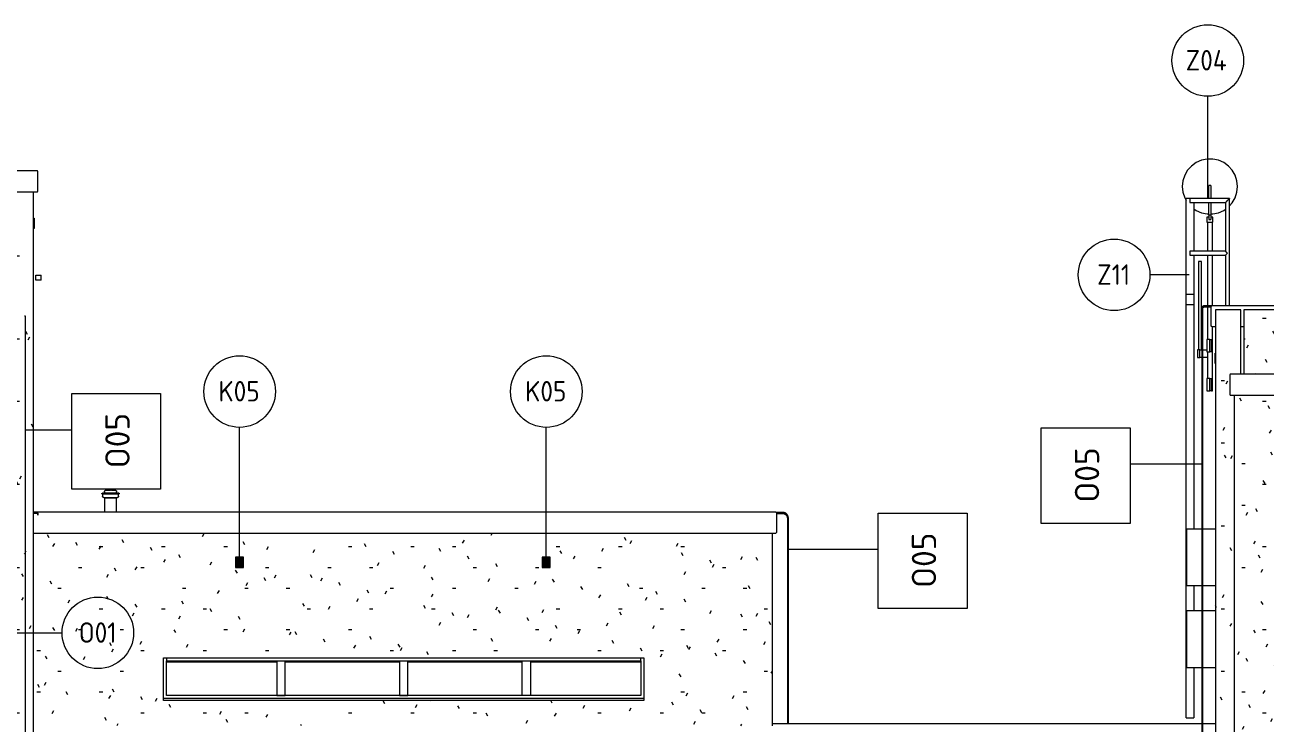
# Model space of a CAD drawing. Header units: millimetres. Extents: x -17526 to 472153, y -45352 to 20466.
# Drawn here: x 401011 to 413153, y 4155 to 10999 of the extents above; entities that cross this region are included whole.
import ezdxf

# ---------------------------------------------------------------- set-up
doc = ezdxf.new("R2010")
doc.units = ezdxf.units.MM
for name, color, linetype, lineweight in [('A-GENM', 13, 'Continuous', 9), ('A-GLAZ', 151, 'Continuous', 9), ('A-ROOF-OTLN', 132, 'Continuous', 9), ('A-WALL', 113, 'Continuous', 9), ('A-WALL-PATT', 111, 'Continuous', 9), ('E-LITE-EQPM-IDEN', 33, 'Continuous', 9), ('E-POWR-CNDT', 130, 'Continuous', 9), ('E-POWR-CNDT-IDEN', 130, 'Continuous', 9), ('M-EQPM', 50, 'Continuous', 9), ('M-EQPM-IDEN', 50, 'Continuous', 9), ('M-HVAC-CDFF', 50, 'Continuous', 9), ('Q-SPCQ', 91, 'Continuous', 9), ('Q-SPCQ-IDEN', 132, 'Continuous', 9)]:
    doc.layers.add(name, color=color, linetype=linetype, lineweight=lineweight)
doc.styles.add('ISOCPEUR', font='isocpeur.ttf', dxfattribs={"width": 0.9, "height": 200})
doc.styles.add('ISOCPEUR_1', font='isocpeur.ttf', dxfattribs={"height": 238.125})
pattern_1 = [(0, (337933.75, 0), (812.8, 203.2), [33.528, -576.072, 33.528, -576.072, -3251.2]), (0, (337933.75, 0), (812.8, 203.2), [-1219.2, 33.528, -1185.672, 33.528, -576.072, -1422.4]), (0, (337933.75, 0), (812.8, 203.2), [-3048, 33.528, -372.872, 33.528, -982.472]), (120, (338238.55, 101.6), (-582.37636, 602.30545), [33.528, -576.072, 33.528, -3827.272]), (120, (338238.55, 101.6), (-582.37636, 602.30545), [-643.128, -576.072, 33.528, -1185.672, -2032]), (120, (338238.55, 101.6), (-582.37636, 602.30545), [-2438.4, 33.528, -576.072, 33.528, -1388.872]), (120, (338238.55, 101.6), (-582.37636, 602.30545), [-3081.528, -372.872, 33.528, -982.472]), (240, (338340.15, 508), (-230.42364, -805.50545), [33.528, -576.072, 33.528, -576.072, -3251.2]), (240, (338340.15, 508), (-230.42364, -805.50545), [-1219.2, 33.528, -1185.672, 33.528, -576.072, -1422.4]), (240, (338340.15, 508), (-230.42364, -805.50545), [-3048, 33.528, -372.872, 33.528, -982.472])]

# ---------------------------------------------------------------- blocks, each defined once
blk = doc.blocks.new('parapet_ext - parapet_ext-V194-J-Nový')
at = {"layer": 'Q-SPCQ'}
for p, q in [((41764, 3432), (41722, 3432)), ((41722, 3430), (41762, 3430)), ((41762, 3430), (41762, 3410)), ((41762, 3410), (41764, 3410)), ((41764, 3410), (41764, 3432))]:
    blk.add_line(p, q, dxfattribs=at)
blk = doc.blocks.new('DPS_vetrání_nová - Typ 1-V227-J-Nový')
at = {"layer": 'M-EQPM', "color": 11}
for p, q in [((77227, 7686), (77227, 7786)), ((77227, 7786), (77232, 7786)), ((77227, 7686), (77232, 7686))]:
    blk.add_line(p, q, dxfattribs=at)
blk = doc.blocks.new('DPS_vetrání_nová - Typ 1-V228-J-Nový')
at = {"layer": 'M-EQPM', "color": 11}
for p, q in [((72598, 7786), (72603, 7786)), ((72603, 7786), (72603, 7686)), ((72603, 7686), (72598, 7686))]:
    blk.add_line(p, q, dxfattribs=at)
blk = doc.blocks.new('DPS_vetrání_nová - Typ 1-V234-J-Nový')
at = {"layer": 'M-EQPM', "color": 11}
for p, q in [((18314, 9086), (18314, 8986)), ((18394, 9086), (18314, 9086)), ((18314, 8986), (18394, 8986)), ((18319, 8991), (18319, 9081)), ((18319, 9081), (18389, 9081)), ((18319, 9076), (18389, 9076)), ((18319, 9067), (18389, 9067)), ((18319, 9058), (18389, 9058)), ((18319, 9049), (18389, 9049)), ((18319, 9040), (18389, 9040)), ((18319, 9032), (18389, 9032)), ((18319, 9023), (18389, 9023)), ((18319, 9014), (18389, 9014)), ((18319, 9005), (18389, 9005)), ((18319, 8996), (18389, 8996)), ((18389, 8991), (18319, 8991)), ((18389, 9081), (18389, 8991)), ((18394, 8986), (18394, 9086))]:
    blk.add_line(p, q, dxfattribs=at)
blk = doc.blocks.new('Žebřík - DPS_Žebřík ocelový střešní - Z02-2225718-J-Nový')
at = {"layer": 'Q-SPCQ', "color": 11}
for p, q in [((52995, 8362), (52995, 9299)), ((53033, 9299), (52995, 9299)), ((53419, 9299), (53033, 9299)), ((53033, 9299), (53033, 9261)), ((53033, 9261), (53381, 9261)), ((53071, 9261), (53071, 8783)), ((53381, 9261), (53381, 8783)), ((53419, 8250), (53419, 9299)), ((53381, 8783), (53033, 8783)), ((53033, 8783), (53033, 8764)), ((53033, 8764), (53033, 8745)), ((53033, 8745), (53381, 8745)), ((53071, 8745), (53071, 8362)), ((53381, 8745), (53381, 8250)), ((52995, 8261), (52995, 8362)), ((52995, 8362), (53071, 8362)), ((52995, 4219), (52995, 8261)), ((52995, 8261), (53071, 8261)), ((53071, 8362), (53071, 8261)), ((53071, 8261), (53071, 6068)), ((53071, 5508), (53071, 5268)), ((53071, 4708), (53071, 4219)), ((52995, 4219), (53071, 4219))]:
    blk.add_line(p, q, dxfattribs=at)
for points, knots in [([(53419, 9299), (53419, 9299), (53419, 9298), (53418, 9297), (53417, 9296), (53415, 9295), (53414, 9294), (53413, 9293), (53412, 9291), (53410, 9290), (53409, 9288), (53407, 9287), (53406, 9286), (53405, 9285), (53404, 9283), (53403, 9282), (53401, 9281), (53400, 9280), (53399, 9278), (53398, 9277), (53396, 9276), (53395, 9275), (53394, 9274), (53393, 9272), (53392, 9271), (53391, 9270), (53389, 9269), (53388, 9268), (53387, 9267), (53386, 9265), (53385, 9264), (53384, 9263), (53382, 9262), (53381, 9261), (53381, 9261), (53381, 9261)], [0, 0, 0, 0, 0.083333, 0.125, 0.166667, 0.208333, 0.229167, 0.25, 0.291667, 0.333333, 0.354167, 0.375, 0.395833, 0.416667, 0.4375, 0.458333, 0.479167, 0.5, 0.520833, 0.541667, 0.5625, 0.583333, 0.604167, 0.625, 0.645833, 0.666667, 0.6875, 0.708333, 0.75, 0.770833, 0.791667, 0.833333, 0.875, 0.916667, 1, 1, 1, 1]), ([(53400, 8764), (53399, 8765), (53396, 8767), (53393, 8770), (53391, 8772), (53390, 8774), (53389, 8774), (53389, 8775), (53388, 8776), (53387, 8777), (53386, 8778), (53386, 8778), (53385, 8779), (53384, 8780), (53384, 8780), (53383, 8781), (53383, 8781), (53382, 8782), (53382, 8782), (53381, 8782), (53381, 8783), (53381, 8783), (53381, 8783)], [0, 0, 0, 0, 0.142857, 0.285714, 0.357143, 0.392857, 0.428571, 0.464286, 0.5, 0.535714, 0.571429, 0.607143, 0.642857, 0.678571, 0.714286, 0.75, 0.785714, 0.821429, 0.857143, 0.892857, 0.928571, 1, 1, 1, 1]), ([(53381, 8745), (53381, 8745), (53381, 8745), (53381, 8745), (53382, 8745), (53382, 8746), (53383, 8746), (53383, 8747), (53384, 8747), (53384, 8748), (53385, 8749), (53386, 8749), (53386, 8750), (53387, 8751), (53388, 8752), (53389, 8753), (53390, 8754), (53391, 8755), (53393, 8757), (53396, 8760), (53399, 8763), (53400, 8764)], [0, 0, 0, 0, 0.071429, 0.107143, 0.142857, 0.178571, 0.214286, 0.25, 0.285714, 0.321429, 0.357143, 0.392857, 0.428571, 0.464286, 0.5, 0.571429, 0.607143, 0.642857, 0.714286, 0.857143, 1, 1, 1, 1])]:
    blk.add_open_spline(points, degree=3, knots=knots, dxfattribs=at)
blk = doc.blocks.new('OKNO_4k_nadsvetlik - OKNO_4k_nadsvetlik h450-1471530-J-Nový')
at = {"layer": 'A-GLAZ'}
for p, q in [((43022, 4806), (43022, 4766)), ((43022, 4436), (43022, 4776)), ((43022, 4776), (47662, 4776)), ((43022, 4766), (44102, 4766)), ((44102, 4766), (44102, 4436)), ((44182, 4436), (44182, 4766)), ((44182, 4766), (45302, 4766)), ((45302, 4766), (45302, 4436)), ((45382, 4436), (45382, 4766)), ((45382, 4766), (46502, 4766)), ((46502, 4436), (46502, 4766)), ((46582, 4766), (46582, 4436)), ((46582, 4766), (47662, 4766)), ((47662, 4766), (47662, 4806)), ((47662, 4776), (47662, 4436)), ((47662, 4436), (43022, 4436)), ((44102, 4436), (44182, 4436)), ((45302, 4436), (45382, 4436)), ((46582, 4436), (46502, 4436))]:
    blk.add_line(p, q, dxfattribs=at)
blk = doc.blocks.new('parapet_ext - parapet_ext-1802152-J-Nový')
at = {"layer": 'Q-SPCQ'}
for p, q in [((42992, 4386), (42992, 4408)), ((47692, 4408), (42992, 4408)), ((47692, 4386), (42992, 4386)), ((47692, 4408), (47692, 4386))]:
    blk.add_line(p, q, dxfattribs=at)
blk = doc.blocks.new('DPS_antenna - DPS_antenna-1509611-J-Nový')
at = {"layer": 'M-EQPM', "color": 11}
for p, q in [((53218, 9299), (53218, 9426)), ((53238, 9426), (53218, 9426)), ((53238, 9426), (53238, 9299)), ((53218, 9137), (53218, 9261)), ((53238, 9261), (53238, 9137)), ((53198, 9118), (53198, 9068)), ((53218, 9118), (53198, 9118)), ((53238, 9137), (53218, 9137)), ((53218, 9137), (53218, 9093)), ((53238, 9137), (53238, 9093)), ((53258, 9118), (53238, 9118)), ((53258, 9068), (53258, 9118)), ((53198, 9068), (53228, 9068)), ((53203, 9068), (53203, 8783)), ((53228, 9068), (53258, 9068)), ((53253, 8783), (53253, 9068)), ((53203, 8745), (53203, 8249)), ((53253, 8250), (53253, 8745)), ((53115, 8684), (53115, 7818)), ((53130, 8684), (53115, 8684)), ((53145, 8684), (53130, 8684)), ((53145, 7818), (53145, 8684)), ((53203, 8239), (53203, 7918)), ((53253, 7418), (53253, 8046)), ((53198, 7918), (53198, 7798)), ((53228, 7918), (53198, 7918)), ((53228, 7918), (53243, 7918)), ((53228, 7798), (53228, 7918)), ((53243, 7798), (53243, 7918)), ((53108, 7818), (53108, 7742)), ((53130, 7818), (53108, 7818)), ((53130, 7818), (53149, 7818)), ((53130, 7742), (53130, 7818)), ((53158, 7818), (53198, 7818)), ((53198, 7798), (53228, 7798)), ((53203, 7798), (53203, 7538)), ((53243, 7798), (53228, 7798)), ((53108, 7742), (53130, 7742)), ((53149, 7742), (53130, 7742)), ((53203, 7742), (53158, 7742)), ((53198, 7538), (53198, 7418)), ((53228, 7538), (53198, 7538)), ((53228, 7538), (53243, 7538)), ((53228, 7418), (53228, 7538)), ((53243, 7418), (53243, 7538)), ((53198, 7418), (53228, 7418)), ((53243, 7418), (53228, 7418)), ((53243, 7418), (53253, 7418))]:
    blk.add_line(p, q, dxfattribs=at)
at = {"layer": 'M-EQPM', "color": 11, "flags": 128}
for points in [[(53498, 9416), (53492, 9472), (53475, 9526), (53447, 9575), (53409, 9617), (53363, 9650), (53312, 9673), (53257, 9685), (53200, 9685), (53145, 9673), (53093, 9650), (53048, 9617), (53010, 9575), (52982, 9526), (52964, 9472), (52958, 9416)], [(52958, 9416), (52964, 9360), (52982, 9306), (52995, 9283)], [(53419, 9227), (53447, 9258), (53475, 9306), (53492, 9360), (53498, 9416)], [(53071, 9198), (53093, 9182), (53145, 9159), (53200, 9148), (53218, 9148)], [(53238, 9148), (53257, 9148), (53312, 9159), (53363, 9182), (53381, 9195)], [(53218, 9093), (53223, 9093), (53228, 9093)], [(53228, 9093), (53233, 9093), (53238, 9093)]]:
    blk.add_lwpolyline(points, dxfattribs=at)
blk = doc.blocks.new('DPS_venkovní_část_jednotka_chlazení - DPS_venkovní_část_jednotka_chlazení _nová-1518657-J-Nový')
at = {"layer": 'M-EQPM', "color": 11}
for p, q in [((53003, 5268), (53149, 5268)), ((53003, 4708), (53003, 5268)), ((53158, 5268), (53283, 5268)), ((53149, 4708), (53003, 4708)), ((53283, 4708), (53158, 4708))]:
    blk.add_line(p, q, dxfattribs=at)
blk = doc.blocks.new('DPS_venkovní_část_jednotka_chlazení - DPS_venkovní_část_jednotka_chlazení _nová-V236-J-Nový')
at = {"layer": 'M-EQPM', "color": 11}
for p, q in [((53003, 6068), (53149, 6068)), ((53003, 5508), (53003, 6068)), ((53158, 6068), (53283, 6068)), ((53149, 5508), (53003, 5508)), ((53283, 5508), (53158, 5508))]:
    blk.add_line(p, q, dxfattribs=at)
blk = doc.blocks.new('Komín8 - Komín8-2014626-J-Nový')
at = {"layer": 'M-HVAC-CDFF'}
for p, q in [((42389, 6410), (42559, 6410)), ((42396, 6410), (42396, 6388)), ((42414, 6428), (42414, 6415)), ((42414, 6415), (42417, 6415)), ((42414, 6370), (42414, 6230)), ((42461, 6370), (42414, 6370)), ((42485, 6370), (42462, 6370)), ((42509, 6370), (42488, 6370)), ((42534, 6370), (42512, 6370)), ((42532, 6415), (42534, 6415)), ((42534, 6415), (42534, 6428)), ((42534, 6230), (42534, 6370)), ((42552, 6388), (42552, 6410))]:
    blk.add_line(p, q, dxfattribs=at)
at = {"layer": 'M-HVAC-CDFF', "flags": 128}
for points in [[(42414, 6428), (42414, 6428), (42414, 6429), (42414, 6430), (42414, 6431), (42414, 6431), (42415, 6432), (42415, 6433), (42415, 6433), (42415, 6434), (42416, 6435), (42416, 6435), (42416, 6436), (42416, 6437), (42417, 6437), (42417, 6438), (42418, 6438), (42418, 6439), (42419, 6439), (42419, 6440), (42420, 6440), (42420, 6441), (42421, 6441), (42421, 6442), (42422, 6442), (42422, 6443), (42423, 6443), (42423, 6443), (42424, 6444), (42425, 6444), (42425, 6444), (42426, 6444), (42427, 6445), (42427, 6445), (42428, 6445), (42429, 6445), (42430, 6445), (42430, 6445), (42431, 6445), (42432, 6445), (42432, 6445)], [(42516, 6445), (42516, 6445), (42516, 6445), (42516, 6445), (42516, 6445), (42516, 6445), (42515, 6445), (42515, 6445), (42514, 6445), (42514, 6445), (42513, 6445), (42512, 6445), (42512, 6445), (42511, 6445), (42510, 6445), (42509, 6445), (42508, 6445), (42507, 6445), (42506, 6445), (42505, 6445), (42504, 6445), (42502, 6445), (42501, 6445), (42500, 6445), (42498, 6445), (42497, 6445), (42496, 6445), (42494, 6445), (42493, 6445), (42491, 6445), (42489, 6445), (42488, 6445), (42486, 6445), (42485, 6445), (42483, 6445), (42481, 6445), (42480, 6445), (42478, 6445), (42476, 6445), (42475, 6445), (42473, 6445), (42471, 6445), (42470, 6445), (42468, 6445), (42466, 6445), (42465, 6445), (42463, 6445), (42461, 6445), (42460, 6445), (42458, 6445), (42457, 6445), (42455, 6445), (42454, 6445), (42452, 6445), (42451, 6445), (42449, 6445), (42448, 6445), (42447, 6445), (42445, 6445), (42444, 6445), (42443, 6445), (42442, 6445), (42441, 6445), (42440, 6445), (42439, 6445), (42438, 6445), (42437, 6445), (42436, 6445), (42436, 6445), (42435, 6445), (42434, 6445), (42434, 6445), (42433, 6445), (42433, 6445), (42433, 6445), (42432, 6445), (42432, 6445), (42432, 6445), (42432, 6445), (42432, 6445)], [(42432, 6445), (42432, 6445), (42432, 6445), (42432, 6445), (42432, 6445), (42433, 6445), (42433, 6445), (42433, 6445), (42434, 6445), (42435, 6445), (42435, 6445), (42436, 6445), (42437, 6445), (42437, 6445), (42438, 6445), (42439, 6445), (42440, 6445), (42441, 6445), (42442, 6445), (42443, 6445), (42445, 6445), (42446, 6445), (42447, 6445), (42449, 6445), (42450, 6445), (42451, 6445), (42453, 6445), (42454, 6445), (42456, 6445), (42457, 6445), (42459, 6445), (42460, 6445), (42462, 6445), (42464, 6445), (42465, 6445), (42467, 6445), (42469, 6445), (42470, 6445), (42472, 6445), (42474, 6445)], [(42485, 6445), (42487, 6445), (42489, 6445), (42490, 6445), (42492, 6445), (42493, 6445), (42495, 6445), (42496, 6445), (42498, 6445), (42499, 6445), (42500, 6445), (42502, 6445), (42503, 6445), (42504, 6445), (42505, 6445), (42506, 6445), (42508, 6445)], [(42510, 6445), (42511, 6445), (42512, 6445), (42513, 6445), (42513, 6445), (42514, 6445), (42515, 6445), (42515, 6445), (42515, 6445), (42516, 6445), (42516, 6445), (42516, 6445), (42516, 6445), (42516, 6445), (42516, 6445)], [(42516, 6445), (42517, 6445), (42518, 6445), (42519, 6445), (42519, 6445), (42520, 6445), (42521, 6445), (42521, 6445), (42522, 6445), (42523, 6444), (42523, 6444), (42524, 6444), (42525, 6443), (42525, 6443), (42526, 6443), (42526, 6442), (42527, 6442), (42528, 6441), (42528, 6441), (42529, 6441), (42529, 6440), (42530, 6440), (42530, 6439), (42531, 6438), (42531, 6438), (42531, 6437), (42532, 6437), (42532, 6436), (42532, 6435), (42533, 6435), (42533, 6434), (42533, 6433), (42533, 6433), (42534, 6432), (42534, 6431), (42534, 6431), (42534, 6430), (42534, 6429), (42534, 6429), (42534, 6428), (42534, 6428)], [(42389, 6410), (42389, 6410), (42389, 6410), (42389, 6411), (42389, 6411), (42389, 6411), (42389, 6411), (42389, 6412), (42389, 6412), (42389, 6412), (42390, 6412), (42390, 6412), (42390, 6413), (42390, 6413), (42390, 6413), (42390, 6413), (42390, 6413), (42390, 6413), (42390, 6414), (42391, 6414), (42391, 6414), (42391, 6414), (42391, 6414), (42391, 6414), (42391, 6414), (42392, 6415), (42392, 6415), (42392, 6415), (42392, 6415), (42392, 6415), (42393, 6415), (42393, 6415), (42393, 6415), (42393, 6415), (42393, 6415), (42394, 6415), (42394, 6415), (42394, 6415), (42394, 6415), (42395, 6415), (42395, 6415)], [(42554, 6415), (42554, 6415), (42553, 6415), (42553, 6415), (42553, 6415), (42552, 6415), (42551, 6415), (42551, 6415), (42550, 6415), (42549, 6415), (42547, 6415), (42546, 6415), (42545, 6415), (42543, 6415), (42542, 6415), (42540, 6415), (42538, 6415), (42536, 6415), (42534, 6415), (42532, 6415), (42530, 6415), (42527, 6415), (42525, 6415), (42522, 6415), (42520, 6415), (42517, 6415), (42514, 6415), (42512, 6415), (42509, 6415), (42506, 6415), (42503, 6415), (42500, 6415), (42497, 6415), (42494, 6415), (42491, 6415), (42488, 6415), (42485, 6415), (42481, 6415), (42478, 6415), (42475, 6415), (42472, 6415), (42469, 6415), (42465, 6415), (42462, 6415), (42459, 6415), (42456, 6415), (42453, 6415), (42450, 6415), (42447, 6415), (42444, 6415), (42441, 6415), (42438, 6415), (42435, 6415), (42433, 6415), (42430, 6415), (42427, 6415), (42425, 6415), (42422, 6415), (42420, 6415), (42418, 6415), (42415, 6415), (42413, 6415), (42411, 6415), (42409, 6415), (42408, 6415), (42406, 6415), (42404, 6415), (42403, 6415), (42402, 6415), (42400, 6415), (42399, 6415), (42398, 6415), (42397, 6415), (42397, 6415), (42396, 6415), (42395, 6415), (42395, 6415), (42395, 6415), (42395, 6415), (42395, 6415)], [(42395, 6415), (42395, 6415), (42395, 6415), (42395, 6415), (42396, 6415), (42396, 6415), (42397, 6415), (42398, 6415), (42399, 6415), (42400, 6415), (42401, 6415), (42402, 6415), (42404, 6415), (42405, 6415), (42407, 6415), (42408, 6415), (42410, 6415), (42412, 6415), (42414, 6415)], [(42414, 6370), (42413, 6370), (42413, 6370), (42412, 6370), (42411, 6370), (42411, 6370), (42410, 6371), (42409, 6371), (42409, 6371), (42408, 6371), (42407, 6371), (42407, 6372), (42406, 6372), (42405, 6372), (42405, 6373), (42404, 6373), (42404, 6373), (42403, 6374), (42402, 6374), (42402, 6375), (42401, 6375), (42401, 6376), (42401, 6376), (42400, 6377), (42400, 6378), (42399, 6378), (42399, 6379), (42399, 6379), (42398, 6380), (42398, 6381), (42398, 6381), (42397, 6382), (42397, 6383), (42397, 6383), (42397, 6384), (42397, 6385), (42397, 6385), (42397, 6386), (42396, 6387), (42396, 6387), (42396, 6388)], [(42414, 6370), (42414, 6370), (42414, 6370), (42415, 6370), (42415, 6370), (42415, 6370), (42416, 6370), (42416, 6370), (42417, 6370), (42418, 6370), (42419, 6370), (42420, 6370), (42421, 6370), (42422, 6370), (42423, 6370), (42425, 6370), (42426, 6370), (42427, 6370), (42429, 6370), (42431, 6370), (42432, 6370), (42434, 6370), (42436, 6370), (42438, 6370), (42440, 6370), (42442, 6370), (42444, 6370), (42446, 6370), (42448, 6370), (42450, 6370), (42452, 6370), (42455, 6370), (42457, 6370), (42459, 6370), (42462, 6370), (42464, 6370), (42466, 6370), (42469, 6370), (42471, 6370), (42473, 6370), (42476, 6370), (42478, 6370), (42481, 6370), (42483, 6370), (42485, 6370), (42488, 6370), (42490, 6370), (42492, 6370), (42495, 6370), (42497, 6370), (42499, 6370), (42501, 6370), (42503, 6370), (42505, 6370), (42507, 6370), (42509, 6370), (42511, 6370), (42513, 6370), (42515, 6370), (42517, 6370), (42518, 6370), (42520, 6370), (42521, 6370), (42523, 6370), (42524, 6370), (42526, 6370), (42527, 6370), (42528, 6370), (42529, 6370), (42530, 6370), (42531, 6370), (42531, 6370), (42532, 6370), (42533, 6370), (42533, 6370), (42534, 6370), (42534, 6370), (42534, 6370), (42534, 6370), (42534, 6370)], [(42419, 6370), (42418, 6370), (42418, 6370), (42417, 6370), (42416, 6370), (42416, 6370), (42415, 6370), (42415, 6370), (42414, 6370), (42414, 6370), (42414, 6370), (42414, 6370)], [(42534, 6370), (42534, 6370), (42534, 6370), (42534, 6370), (42533, 6370), (42533, 6370), (42532, 6370), (42532, 6370), (42531, 6370), (42530, 6370), (42529, 6370), (42528, 6370)], [(42552, 6388), (42552, 6387), (42552, 6386), (42552, 6386), (42552, 6385), (42551, 6384), (42551, 6383), (42551, 6383), (42551, 6382), (42551, 6381), (42550, 6381), (42550, 6380), (42550, 6380), (42549, 6379), (42549, 6378), (42549, 6378), (42548, 6377), (42548, 6377), (42547, 6376), (42547, 6375), (42546, 6375), (42546, 6375), (42545, 6374), (42545, 6374), (42544, 6373), (42544, 6373), (42543, 6372), (42542, 6372), (42542, 6372), (42541, 6371), (42541, 6371), (42540, 6371), (42539, 6371), (42539, 6371), (42538, 6370), (42537, 6370), (42536, 6370), (42536, 6370), (42535, 6370), (42534, 6370), (42534, 6370)], [(42535, 6415), (42537, 6415), (42539, 6415), (42541, 6415), (42542, 6415), (42544, 6415), (42545, 6415), (42547, 6415), (42548, 6415), (42549, 6415), (42550, 6415), (42551, 6415), (42552, 6415), (42552, 6415), (42553, 6415), (42553, 6415), (42554, 6415), (42554, 6415), (42554, 6415)], [(42554, 6415), (42554, 6415), (42554, 6415), (42554, 6415), (42555, 6415), (42555, 6415), (42555, 6415), (42555, 6415), (42555, 6415), (42556, 6415), (42556, 6415), (42556, 6415), (42556, 6415), (42556, 6415), (42557, 6415), (42557, 6414), (42557, 6414), (42557, 6414), (42557, 6414), (42557, 6414), (42558, 6414), (42558, 6414), (42558, 6413), (42558, 6413), (42558, 6413), (42558, 6413), (42558, 6413), (42559, 6413), (42559, 6412), (42559, 6412), (42559, 6412), (42559, 6412), (42559, 6412), (42559, 6411), (42559, 6411), (42559, 6411), (42559, 6411), (42559, 6410), (42559, 6410), (42559, 6410), (42559, 6410)]]:
    blk.add_lwpolyline(points, dxfattribs=at)
blk = doc.blocks.new('BP_ZÁSTUPNÝ PRVEK - BP_ZÁSTUPNÝ PRVEK - OV4-V243-J-Nový')
at = {"layer": 'A-GENM', "color": 11}
for p, q in [((41744, 8550), (41794, 8550)), ((41744, 8500), (41744, 8550)), ((41794, 8500), (41744, 8500)), ((41794, 8500), (41794, 8550))]:
    blk.add_line(p, q, dxfattribs=at)
blk = doc.blocks.new('Popiska mechanické zařízení - Popiska okna_Bublina-1428144-J-Nový')
at = {"layer": 'M-EQPM-IDEN'}
blk.add_circle((55390, 9406), 350, dxfattribs=at)
blk = doc.blocks.new('Popiska speciální vybavení - Popiska okna_Bublina-1426311-J-Nový')
at = {"layer": 'Q-SPCQ-IDEN'}
blk.add_circle((53207, 10649), 350, dxfattribs=at)
blk = doc.blocks.new('Popiska osvětlovací tělesa - Popiska okna_Bublina-1426969-J-Nový')
at = {"layer": 'E-LITE-EQPM-IDEN'}
blk.add_circle((-2273, 4277), 350, dxfattribs=at)

msp = doc.modelspace()

# ---------------------------------------------------------------- hatches: boundary and pattern name
at = {"layer": 'A-WALL-PATT'}
h = msp.add_hatch(dxfattribs=at)
h.set_pattern_fill('FP_135', color=11, style=0, pattern_type=2)
h.set_pattern_definition(pattern_1)
h.paths.add_polyline_path([(401018, 2030), (401096, 2030), (401096, 9366), (388508, 9366), (388508, 8900), (400932, 8899), (400934, 8897), (400935, 8894), (400934, 8699), (400932, 8696), (400928, 8696), (400893, 8696), (400893, 2030), (401008, 2030), (401009, 8147), (401018, 8147), (401018, 2219)])
h.paths.add_polyline_path([(394749, 2040), (394776, 2040), (394776, 4810), (394003, 4810), (394003, 3160), (391703, 3160), (391703, 4810), (391003, 4810), (391003, 3160), (388703, 3160), (388703, 4810), (388508, 4810), (388508, 2203), (394084, 2040), (394379, 2040)])
h.paths.add_polyline_path([(400928, 3611), (400922, 3612), (400920, 3614), (400917, 3620), (400920, 3626), (400924, 3629), (400928, 3628), (400931, 3628), (400935, 3622), (400934, 3616)])
h.paths.add_polyline_path([(400928, 5271), (400922, 5272), (400920, 5274), (400917, 5280), (400920, 5286), (400924, 5289), (400928, 5288), (400931, 5288), (400935, 5282), (400934, 5276)])
h.paths.add_polyline_path([(394677, 5481), (394776, 5481), (394776, 5577), (394431, 5577), (394431, 5481), (394598, 5481)])
h.paths.add_polyline_path([(389130, 5481), (390449, 5481), (390449, 5577), (388508, 5577), (388508, 5481), (388951, 5481)])
h.paths.add_polyline_path([(392450, 5481), (394411, 5481), (394411, 5577), (392450, 5577), (392450, 5508)])
h.paths.add_polyline_path([(392411, 5481), (392430, 5481), (392430, 5577), (390469, 5577), (390469, 5481), (392192, 5481)])
h.paths.add_polyline_path([(393382, 5585), (393478, 5585), (393478, 6350), (393382, 6350), (393382, 5807)])
h.paths.add_polyline_path([(394604, 5585), (394625, 5585), (394625, 6427), (394529, 6427), (394529, 5585), (394598, 5585)])
h.paths.add_polyline_path([(392965, 5585), (393061, 5585), (393061, 6350), (392965, 6350), (392965, 5807)])
h.paths.add_polyline_path([(392861, 5585), (392957, 5585), (392957, 6350), (392861, 6350), (392861, 5807)])
h.paths.add_polyline_path([(392757, 5585), (392853, 5585), (392853, 6350), (392757, 6350), (392757, 5807)])
h.paths.add_polyline_path([(392652, 5585), (392749, 5585), (392749, 6350), (392652, 6350), (392652, 5807)])
h.paths.add_polyline_path([(392630, 5585), (392644, 5585), (392644, 6350), (392548, 6350), (392548, 5585)])
h.paths.add_polyline_path([(388787, 5585), (388787, 6350), (388753, 6350), (388753, 6427), (388691, 6427), (388691, 5585), (388692, 5585)])
h.paths.add_polyline_path([(388891, 5585), (388891, 6350), (388795, 6350), (388795, 5585)])
h.paths.add_polyline_path([(394729, 5585), (394729, 6427), (394633, 6427), (394633, 5585)])
h.paths.add_polyline_path([(388995, 5585), (388995, 6350), (388899, 6350), (388899, 5585)])
h.paths.add_polyline_path([(392430, 5585), (392430, 6350), (392340, 6350), (392340, 5585), (392411, 5585)])
h.paths.add_polyline_path([(389100, 5585), (389100, 6350), (389003, 6350), (389003, 5585)])
h.paths.add_polyline_path([(392540, 5585), (392540, 6350), (392450, 6350), (392450, 5585)])
h.paths.add_polyline_path([(392227, 5585), (392227, 6350), (392131, 6350), (392131, 5585), (392192, 5585)])
h.paths.add_polyline_path([(392332, 5585), (392332, 6350), (392235, 6350), (392235, 5585)])
h.paths.add_polyline_path([(391297, 5585), (391393, 5585), (391393, 6427), (391297, 6427), (391297, 6106)])
h.paths.add_polyline_path([(391193, 5585), (391289, 5585), (391289, 6427), (391193, 6427), (391193, 6106)])
h.paths.add_polyline_path([(391088, 5585), (391185, 5585), (391185, 6427), (391088, 6427), (391088, 6106)])
h.paths.add_polyline_path([(389113, 5585), (389204, 5585), (389204, 6350), (389108, 6350), (389108, 5585)])
h.paths.add_polyline_path([(388586, 5585), (388683, 5585), (388683, 6427), (388586, 6427), (388586, 5670)])
h.paths.add_polyline_path([(388578, 5585), (388578, 6427), (388508, 6427), (388508, 5585), (388566, 5585)])
h.paths.add_polyline_path([(394776, 5585), (394776, 6427), (394737, 6427), (394737, 5585)])
h.paths.add_polyline_path([(390984, 5585), (391080, 5585), (391080, 6427), (391053, 6427), (391053, 6350), (390984, 6350), (390984, 6106)])
h.paths.add_polyline_path([(390359, 5585), (390449, 5585), (390449, 6350), (390359, 6350), (390359, 5927)])
h.paths.add_polyline_path([(390254, 5585), (390351, 5585), (390351, 6350), (390254, 6350), (390254, 5894)])
h.paths.add_polyline_path([(390150, 5585), (390246, 5585), (390246, 6350), (390150, 6350), (390150, 5861)])
h.paths.add_polyline_path([(390880, 5585), (390976, 5585), (390976, 6350), (390880, 6350), (390880, 6093)])
h.paths.add_polyline_path([(390046, 5585), (390142, 5585), (390142, 6350), (390046, 6350), (390046, 5828)])
h.paths.add_polyline_path([(389942, 5585), (390038, 5585), (390038, 6350), (389942, 6350), (389942, 5795)])
h.paths.add_polyline_path([(390776, 5585), (390872, 5585), (390872, 6350), (390776, 6350), (390776, 6060)])
h.paths.add_polyline_path([(389837, 5585), (389934, 5585), (389934, 6350), (389837, 6350), (389837, 5762)])
h.paths.add_polyline_path([(389733, 5585), (389829, 5585), (389829, 6350), (389733, 6350), (389733, 5729)])
h.paths.add_polyline_path([(389629, 5585), (389725, 5585), (389725, 6350), (389629, 6350), (389629, 5696)])
h.paths.add_polyline_path([(389567, 5585), (389621, 5585), (389621, 6350), (389525, 6350), (389525, 5585)])
h.paths.add_polyline_path([(390671, 5585), (390768, 5585), (390768, 6350), (390671, 6350), (390671, 6027)])
h.paths.add_polyline_path([(390567, 5585), (390663, 5585), (390663, 6350), (390567, 6350), (390567, 5994)])
h.paths.add_polyline_path([(390469, 5585), (390559, 5585), (390559, 6350), (390469, 6350), (390469, 5962)])
h.paths.add_polyline_path([(393486, 5585), (393583, 5585), (393583, 6350), (393486, 6350), (393486, 5779)])
h.paths.add_polyline_path([(393278, 5585), (393374, 5585), (393374, 6350), (393278, 6350), (393278, 5807)])
h.paths.add_polyline_path([(393174, 5585), (393270, 5585), (393270, 6350), (393174, 6350), (393174, 5807)])
h.paths.add_polyline_path([(389280, 5585), (389308, 5585), (389308, 6350), (389212, 6350), (389212, 5585)])
h.paths.add_polyline_path([(393069, 5585), (393166, 5585), (393166, 6350), (393069, 6350), (393069, 5807)])
h.paths.add_polyline_path([(393903, 5585), (394000, 5585), (394000, 6350), (393903, 6350), (393903, 5637)])
h.paths.add_polyline_path([(394411, 5585), (394411, 6427), (394320, 6427), (394320, 5585), (394379, 5585)])
h.paths.add_polyline_path([(393799, 5585), (393895, 5585), (393895, 6350), (393799, 6350), (393799, 5673)])
h.paths.add_polyline_path([(393695, 5585), (393791, 5585), (393791, 6350), (393695, 6350), (393695, 5708)])
h.paths.add_polyline_path([(393591, 5585), (393687, 5585), (393687, 6350), (393591, 6350), (393591, 5744)])
h.paths.add_polyline_path([(394521, 5585), (394521, 6427), (394431, 6427), (394431, 5585)])
h.paths.add_polyline_path([(391714, 5585), (391810, 5585), (391810, 6350), (391753, 6350), (391753, 6427), (391714, 6427), (391714, 6106)])
h.paths.add_polyline_path([(391610, 5585), (391706, 5585), (391706, 6427), (391610, 6427), (391610, 6106)])
h.paths.add_polyline_path([(394104, 5585), (394104, 6427), (394053, 6427), (394053, 6350), (394008, 6350), (394008, 5585), (394057, 5585)])
h.paths.add_polyline_path([(389412, 5585), (389412, 6350), (389316, 6350), (389316, 5585)])
h.paths.add_polyline_path([(389517, 5585), (389517, 6350), (389420, 6350), (389420, 5585)])
h.paths.add_polyline_path([(391506, 5585), (391602, 5585), (391602, 6427), (391506, 6427), (391506, 6106)])
h.paths.add_polyline_path([(394216, 5585), (394312, 5585), (394312, 6427), (394216, 6427), (394216, 5807)])
h.paths.add_polyline_path([(394112, 5585), (394208, 5585), (394208, 6427), (394112, 6427), (394112, 5807)])
h.paths.add_polyline_path([(391915, 5585), (391915, 6350), (391818, 6350), (391818, 5585)])
h.paths.add_polyline_path([(392019, 5585), (392019, 6350), (391923, 6350), (391923, 5585)])
h.paths.add_polyline_path([(392123, 5585), (392123, 6350), (392027, 6350), (392027, 5585)])
h.paths.add_polyline_path([(391498, 5585), (391498, 6427), (391401, 6427), (391401, 5585)])
h.paths.add_polyline_path([(392532, 6212), (392528, 6214), (392527, 6217), (392528, 6221), (392532, 6222), (392535, 6221), (392536, 6217), (392535, 6214), (392533, 6212)])
h.paths.add_polyline_path([(394776, 6435), (394776, 6520), (394431, 6520), (394431, 6435), (394598, 6435)])
h.paths.add_polyline_path([(391079, 6435), (391753, 6435), (391753, 6520), (391053, 6520), (391053, 6435)])
h.paths.add_polyline_path([(388692, 6435), (388753, 6435), (388753, 6520), (388508, 6520), (388508, 6435)])
h.paths.add_polyline_path([(394411, 6435), (394411, 6520), (394053, 6520), (394053, 6435), (394379, 6435)])
h.paths.add_polyline_path([(394776, 6532), (394776, 8130), (388508, 8130), (388508, 6532), (388753, 6532), (388753, 8120), (391053, 8120), (391053, 6532), (391753, 6532), (391753, 8120), (394053, 8120), (394053, 6532), (394411, 6532), (394411, 6535), (394431, 6535), (394431, 6532), (394598, 6532)])
h.paths.add_polyline_path([(396020, 9006), (395980, 9006), (395980, 9106), (396060, 9106), (396060, 9006)])
h.paths.add_polyline_path([(399060, 9006), (398980, 9006), (398980, 9106), (399060, 9106), (399060, 9028)])
h.paths.add_polyline_path([(393020, 9006), (392980, 9006), (392980, 9106), (393060, 9106), (393060, 9006)])
h.paths.add_polyline_path([(390060, 9006), (389980, 9006), (389980, 9106), (390060, 9106), (390060, 9034)])
h = msp.add_hatch(dxfattribs=at)
h.set_pattern_fill('FP_135', color=11, style=0, pattern_type=2)
h.set_pattern_definition(pattern_1)
h.paths.add_polyline_path([(412753, 870), (412841, 870), (412841, 7376), (412802, 7376), (412800, 7379), (412799, 7382), (412800, 7577), (412802, 7579), (412805, 7580), (412906, 7580), (412906, 8210), (412658, 8210), (412658, 870)])
h = msp.add_hatch(dxfattribs=at)
h.set_pattern_fill('FP_135', color=11, style=0, pattern_type=2)
h.set_pattern_definition(pattern_1)
h.paths.add_polyline_path([(412936, 7580), (425521, 7580), (425521, 8210), (412936, 8210), (412936, 7601)])
h.paths.add_polyline_path([(417724, 7686), (417724, 7786), (417804, 7786), (417804, 7686), (417764, 7686)])
h.paths.add_polyline_path([(414724, 7686), (414724, 7786), (414804, 7786), (414804, 7686), (414742, 7686)])
h.paths.add_polyline_path([(423724, 7686), (423724, 7786), (423804, 7786), (423804, 7686), (423770, 7686)])
h.paths.add_polyline_path([(420759, 7686), (420719, 7686), (420719, 7786), (420799, 7786), (420799, 7686)])
h = msp.add_hatch(dxfattribs=at)
h.set_pattern_fill('FP_135', color=11, style=0, pattern_type=2)
h.set_pattern_definition(pattern_1)
h.paths.add_polyline_path([(412971, 870), (412972, 890), (413401, 890), (413401, 6900), (413336, 6900), (413336, 7376), (412841, 7376), (412841, 870)])
h = msp.add_hatch(dxfattribs=at)
h.set_pattern_fill('FP_135', color=11, style=0, pattern_type=2)
h.set_pattern_definition(pattern_1)
h.paths.add_polyline_path([(403129, 4140), (408112, 4140), (408112, 6026), (401096, 6026), (401096, 4140), (402691, 4140)])
h.paths.add_polyline_path([(407067, 4386), (402367, 4386), (402367, 4806), (407067, 4806), (407067, 4406)])
h.paths.add_polyline_path([(403106, 5690), (403072, 5690), (403072, 5790), (403152, 5790), (403152, 5690), (403112, 5690)])
h.paths.add_polyline_path([(406072, 5690), (406072, 5790), (406152, 5790), (406152, 5690), (406101, 5690)])
h = msp.add_hatch(dxfattribs=at)
h.set_pattern_fill('FP_135', color=11, style=0, pattern_type=2)
h.set_pattern_definition(pattern_1)
h.paths.add_polyline_path([(408112, 4140), (408320, 4140), (408320, 6026), (408112, 6026), (408112, 4142)])

# ---------------------------------------------------------------- linework, layer by layer
at = {"layer": 'A-ROOF-OTLN', "color": 11}
for p, q in [((401132, 9570), (382174, 9570)), ((401138, 9372), (401138, 9564)), ((382174, 9366), (401132, 9366)), ((412616, 8052), (412616, 8244)), ((431220, 8250), (412622, 8250)), ((412622, 8046), (412658, 8046)), ((412906, 8046), (412936, 8046)), ((412799, 7574), (412799, 7382)), ((425837, 7580), (412805, 7580)), ((412805, 7376), (425837, 7376)), ((408356, 6230), (401096, 6230)), ((408362, 6224), (408362, 6032)), ((401096, 6026), (408356, 6026)), ((412523, 4160), (408320, 4160)), ((412658, 4160), (412533, 4160))]:
    msp.add_line(p, q, dxfattribs=at)
for points, knots in [([(401138, 9564), (401138, 9564), (401138, 9565), (401138, 9566), (401137, 9567), (401137, 9567), (401137, 9568), (401136, 9568), (401136, 9569), (401135, 9569), (401135, 9569), (401134, 9569), (401134, 9570), (401134, 9570), (401133, 9570), (401133, 9570), (401133, 9570), (401132, 9570), (401132, 9570)], [0, 0, 0, 0, 0.125, 0.1875, 0.25, 0.3125, 0.34375, 0.375, 0.4375, 0.5, 0.53125, 0.5625, 0.59375, 0.625, 0.65625, 0.6875, 0.71875, 0.75, 0.75, 0.75, 0.75]), ([(401132, 9366), (401132, 9366), (401133, 9366), (401133, 9366), (401133, 9366), (401134, 9366), (401134, 9366), (401134, 9366), (401135, 9366), (401135, 9366), (401135, 9367), (401136, 9367), (401136, 9367), (401137, 9368), (401137, 9368), (401137, 9369), (401138, 9369), (401138, 9370), (401138, 9371), (401138, 9372)], [0.3333333, 0.3333333, 0.3333333, 0.3333333, 0.3611111, 0.3888889, 0.4166667, 0.4444444, 0.4722222, 0.5, 0.5277778, 0.5555556, 0.5833333, 0.6111111, 0.6666667, 0.6944444, 0.7222222, 0.7777778, 0.8333333, 0.8888889, 1, 1, 1, 1]), ([(412616, 8244), (412616, 8244), (412616, 8245), (412616, 8246), (412617, 8247), (412617, 8247), (412617, 8248), (412618, 8248), (412618, 8249), (412619, 8249), (412619, 8249), (412620, 8249), (412620, 8250), (412620, 8250), (412621, 8250), (412621, 8250), (412622, 8250), (412622, 8250), (412622, 8250)], [0, 0, 0, 0, 0.125, 0.1875, 0.25, 0.3125, 0.34375, 0.375, 0.4375, 0.5, 0.53125, 0.5625, 0.59375, 0.625, 0.65625, 0.6875, 0.71875, 0.75, 0.75, 0.75, 0.75]), ([(412622, 8046), (412622, 8046), (412622, 8046), (412621, 8046), (412621, 8046), (412620, 8046), (412620, 8046), (412620, 8046), (412619, 8046), (412619, 8046), (412619, 8047), (412618, 8047), (412618, 8047), (412617, 8048), (412617, 8048), (412617, 8049), (412616, 8049), (412616, 8050), (412616, 8051), (412616, 8052)], [0.3333333, 0.3333333, 0.3333333, 0.3333333, 0.3611111, 0.3888889, 0.4166667, 0.4444444, 0.4722222, 0.5, 0.5277778, 0.5555556, 0.5833333, 0.6111111, 0.6666667, 0.6944444, 0.7222222, 0.7777778, 0.8333333, 0.8888889, 1, 1, 1, 1]), ([(412805, 7580), (412805, 7580), (412805, 7580), (412804, 7580), (412804, 7580), (412803, 7580), (412803, 7580), (412803, 7579), (412802, 7579), (412802, 7579), (412802, 7579), (412801, 7579), (412801, 7578), (412800, 7578), (412800, 7577), (412800, 7577), (412799, 7576), (412799, 7575), (412799, 7574), (412799, 7574)], [-0.75, -0.75, -0.75, -0.75, -0.71875, -0.6875, -0.65625, -0.625, -0.59375, -0.5625, -0.53125, -0.5, -0.46875, -0.4375, -0.375, -0.34375, -0.3125, -0.25, -0.1875, -0.125, 0, 0, 0, 0]), ([(412799, 7382), (412799, 7381), (412799, 7380), (412799, 7379), (412800, 7379), (412800, 7378), (412801, 7377), (412801, 7377), (412801, 7377), (412802, 7377), (412802, 7376), (412802, 7376), (412803, 7376), (412803, 7376), (412803, 7376), (412804, 7376), (412804, 7376), (412805, 7376), (412805, 7376), (412805, 7376)], [-1, -1, -1, -1, -0.8888889, -0.8333333, -0.7777778, -0.7222222, -0.6666667, -0.6388889, -0.6111111, -0.5833333, -0.5555556, -0.5277778, -0.5, -0.4722222, -0.4444444, -0.4166667, -0.3888889, -0.3611111, -0.3333333, -0.3333333, -0.3333333, -0.3333333]), ([(408356, 6230), (408356, 6230), (408356, 6230), (408356, 6230), (408357, 6230), (408357, 6230), (408358, 6230), (408358, 6229), (408358, 6229), (408359, 6229), (408359, 6229), (408359, 6229), (408360, 6228), (408360, 6228), (408360, 6227), (408361, 6227), (408361, 6226), (408362, 6225), (408362, 6224), (408362, 6224)], [-0.75, -0.75, -0.75, -0.75, -0.71875, -0.6875, -0.65625, -0.625, -0.59375, -0.5625, -0.53125, -0.5, -0.46875, -0.4375, -0.375, -0.34375, -0.3125, -0.25, -0.1875, -0.125, 0, 0, 0, 0]), ([(408362, 6032), (408362, 6031), (408362, 6030), (408361, 6029), (408361, 6029), (408360, 6028), (408360, 6027), (408360, 6027), (408359, 6027), (408359, 6027), (408359, 6026), (408358, 6026), (408358, 6026), (408358, 6026), (408357, 6026), (408357, 6026), (408356, 6026), (408356, 6026), (408356, 6026), (408356, 6026)], [-1, -1, -1, -1, -0.8888889, -0.8333333, -0.7777778, -0.7222222, -0.6666667, -0.6388889, -0.6111111, -0.5833333, -0.5555556, -0.5277778, -0.5, -0.4722222, -0.4444444, -0.4166667, -0.3888889, -0.3611111, -0.3333333, -0.3333333, -0.3333333, -0.3333333])]:
    msp.add_open_spline(points, degree=3, knots=knots, dxfattribs=at)
at = {"layer": 'A-WALL', "color": 11}
for p, q in [((401096, 2030), (401096, 9366)), ((412906, 8210), (412658, 8210)), ((412658, 8210), (412658, 870)), ((412906, 7580), (412906, 8210)), ((431219, 8210), (412936, 8210)), ((412936, 8210), (412936, 7580)), ((412841, 7376), (412841, 870)), ((408320, 6026), (408320, 4140)), ((402367, 4408), (402367, 4806)), ((402367, 4806), (407067, 4806)), ((407067, 4806), (407067, 4408))]:
    msp.add_line(p, q, dxfattribs=at)
at = {"layer": 'E-LITE-EQPM-IDEN'}
msp.add_line((400733, 5049), (401375, 5049), dxfattribs=at)
at = {"layer": 'E-POWR-CNDT', "color": 11}
for p, q in [((401018, 8147), (401008, 8147)), ((401018, 1421), (401018, 8147)), ((412523, 8224), (412523, 8191)), ((412523, 8191), (412523, 947)), ((412533, 8191), (412533, 8224)), ((412533, 947), (412533, 8191)), ((412581, 8249), (412548, 8249)), ((412548, 8239), (412581, 8239)), ((412619, 8249), (412581, 8249)), ((412581, 8239), (412616, 8239)), ((408392, 6227), (408361, 6227)), ((408362, 6217), (408392, 6217)), ((408425, 6227), (408392, 6227)), ((408392, 6217), (408425, 6217)), ((408470, 6172), (408470, 6140)), ((408470, 6140), (408470, 4160)), ((408480, 6140), (408480, 6172)), ((408480, 4160), (408480, 6140))]:
    msp.add_line(p, q, dxfattribs=at)
at = {"layer": 'E-POWR-CNDT', "color": 11, "flags": 128}
for points in [[(412548, 8249), (412547, 8249), (412546, 8249), (412545, 8249), (412544, 8248), (412543, 8248), (412542, 8248), (412541, 8248), (412540, 8247), (412539, 8247), (412538, 8247), (412537, 8246), (412537, 8246), (412536, 8245), (412535, 8245), (412534, 8244), (412533, 8244), (412532, 8243), (412532, 8243), (412531, 8242), (412530, 8241), (412529, 8240), (412529, 8240), (412528, 8239), (412528, 8238), (412527, 8237), (412527, 8236), (412526, 8236), (412526, 8235), (412525, 8234), (412525, 8233), (412524, 8232), (412524, 8231), (412524, 8230), (412524, 8229), (412523, 8228), (412523, 8227), (412523, 8226), (412523, 8225), (412523, 8224), (412523, 8224)], [(412533, 8224), (412533, 8224), (412533, 8225), (412533, 8226), (412533, 8226), (412533, 8227), (412534, 8227), (412534, 8228), (412534, 8228), (412534, 8229), (412534, 8230), (412535, 8230), (412535, 8231), (412535, 8231), (412535, 8232), (412536, 8232), (412536, 8233), (412536, 8233), (412537, 8234), (412537, 8234), (412538, 8234), (412538, 8235), (412539, 8235), (412539, 8236), (412540, 8236), (412540, 8236), (412541, 8237), (412541, 8237), (412542, 8237), (412542, 8237), (412543, 8238), (412543, 8238), (412544, 8238), (412544, 8238), (412545, 8238), (412546, 8239), (412546, 8239), (412547, 8239), (412547, 8239), (412548, 8239), (412548, 8239)], [(408480, 6172), (408480, 6174), (408479, 6177), (408479, 6179), (408479, 6181), (408479, 6183), (408478, 6185), (408478, 6187), (408477, 6190), (408476, 6192), (408475, 6194), (408474, 6196), (408473, 6198), (408472, 6200), (408471, 6201), (408470, 6203), (408469, 6205), (408467, 6207), (408466, 6209), (408465, 6210), (408463, 6212), (408461, 6213), (408460, 6215), (408458, 6216), (408456, 6217), (408454, 6219), (408452, 6220), (408451, 6221), (408449, 6222), (408447, 6223), (408445, 6224), (408443, 6224), (408440, 6225), (408438, 6226), (408436, 6226), (408434, 6226), (408432, 6227), (408430, 6227), (408427, 6227), (408425, 6227), (408425, 6227)], [(408425, 6217), (408426, 6217), (408428, 6217), (408430, 6217), (408432, 6217), (408434, 6216), (408435, 6216), (408437, 6215), (408439, 6215), (408440, 6214), (408442, 6214), (408444, 6213), (408445, 6212), (408447, 6211), (408449, 6210), (408450, 6209), (408452, 6208), (408453, 6207), (408454, 6206), (408456, 6205), (408457, 6204), (408458, 6202), (408459, 6201), (408460, 6200), (408462, 6198), (408463, 6197), (408463, 6195), (408464, 6193), (408465, 6192), (408466, 6190), (408467, 6189), (408467, 6187), (408468, 6185), (408468, 6183), (408469, 6182), (408469, 6180), (408469, 6178), (408469, 6176), (408470, 6175), (408470, 6173), (408470, 6172)]]:
    msp.add_lwpolyline(points, dxfattribs=at)
at = {"layer": 'E-POWR-CNDT-IDEN'}
for p, q in [((401013, 7037), (401469, 7037)), ((412528, 6700), (411823, 6700)), ((408475, 5867), (409358, 5867))]:
    msp.add_line(p, q, dxfattribs=at)
at = {"layer": 'E-POWR-CNDT-IDEN', "flags": 128}
for points in [[(401469, 6456), (401469, 7392), (402339, 7392), (402339, 6456)], [(410954, 6119), (410954, 7055), (411823, 7055), (411823, 6119)], [(409358, 5286), (409358, 6221), (410227, 6221), (410227, 5286)]]:
    msp.add_lwpolyline(points, close=True, dxfattribs=at)
at = {"layer": 'M-EQPM-IDEN'}
for p, q in [((412399, 8552), (412015, 8552)), ((403112, 5790), (403112, 7060)), ((406112, 5790), (406112, 7060))]:
    msp.add_line(p, q, dxfattribs=at)
at = {"layer": 'Q-SPCQ-IDEN'}
msp.add_line((412582, 9299), (412582, 10299), dxfattribs=at)

# ---------------------------------------------------------------- block references
at = {"layer": 'A-GENM', "color": 11}
msp.add_blockref('BP_ZÁSTUPNÝ PRVEK - BP_ZÁSTUPNÝ PRVEK - OV4-V243-J-Nový', (359375, 0), dxfattribs=at)
at = {"layer": 'A-GLAZ'}
msp.add_blockref('OKNO_4k_nadsvetlik - OKNO_4k_nadsvetlik h450-1471530-J-Nový', (359375, 0), dxfattribs=at)
at = {"layer": 'E-LITE-EQPM-IDEN'}
msp.add_blockref('Popiska osvětlovací tělesa - Popiska okna_Bublina-1426969-J-Nový', (403998, 772), dxfattribs=at)
at = {"layer": 'M-EQPM', "color": 11}
for name, p in [('DPS_antenna - DPS_antenna-1509611-J-Nový', (359375, 0)), ('DPS_vetrání_nová - Typ 1-V228-J-Nový', (328499, 1320)), ('DPS_vetrání_nová - Typ 1-V227-J-Nový', (335426, 0)), ('DPS_venkovní_část_jednotka_chlazení - DPS_venkovní_část_jednotka_chlazení _nová-V236-J-Nový', (359375, 0)), ('DPS_vetrání_nová - Typ 1-V234-J-Nový', (384757, -3296)), ('DPS_vetrání_nová - Typ 1-V234-J-Nový', (387757, -3296)), ('DPS_venkovní_část_jednotka_chlazení - DPS_venkovní_část_jednotka_chlazení _nová-1518657-J-Nový', (359375, 0))]:
    msp.add_blockref(name, p, dxfattribs=at)
at = {"layer": 'M-EQPM-IDEN'}
for p in [(356276, -854), (347722, -1996), (350722, -1996)]:
    msp.add_blockref('Popiska mechanické zařízení - Popiska okna_Bublina-1428144-J-Nový', p, dxfattribs=at)
at = {"layer": 'M-HVAC-CDFF'}
msp.add_blockref('Komín8 - Komín8-2014626-J-Nový', (359375, 0), dxfattribs=at)
at = {"layer": 'Q-SPCQ', "color": 11}
msp.add_blockref('Žebřík - DPS_Žebřík ocelový střešní - Z02-2225718-J-Nový', (359375, 0), dxfattribs=at)
at = {"layer": 'Q-SPCQ'}
for name, p in [('parapet_ext - parapet_ext-V194-J-Nový', (359375, 2790)), ('parapet_ext - parapet_ext-1802152-J-Nový', (359375, 0))]:
    msp.add_blockref(name, p, dxfattribs=at)
at = {"layer": 'Q-SPCQ-IDEN'}
msp.add_blockref('Popiska speciální vybavení - Popiska okna_Bublina-1426311-J-Nový', (359375, 0), dxfattribs=at)

# ---------------------------------------------------------------- texts
at = {"layer": 'E-LITE-EQPM-IDEN', "insert": (401539, 5152), "char_height": 200, "width": 447.34, "attachment_point": 1, "style": 'ISOCPEUR'}
msp.add_mtext('O01', dxfattribs=at)
at = {"layer": 'M-EQPM-IDEN', "char_height": 200, "attachment_point": 1, "style": 'ISOCPEUR'}
for s, insert, width in [('Z11', (411500, 8655), 396.84), ('K05', (402905, 7513), 497.85), ('K05', (405905, 7513), 497.85)]:
    msp.add_mtext(s, dxfattribs=dict(at, insert=insert, width=width))
at = {"layer": 'Q-SPCQ-IDEN', "insert": (412366, 10752), "char_height": 200, "width": 519.49, "attachment_point": 1, "style": 'ISOCPEUR'}
msp.add_mtext('Z04', dxfattribs=at)

# ---------------------------------------------------------------- next in the draw order: texts
at = {"layer": 'E-POWR-CNDT-IDEN', "char_height": 238.1, "width": 633.33, "attachment_point": 1, "rotation": 90, "style": 'ISOCPEUR_1', "bg_fill": 3, "box_fill_scale": 1.25, "bg_fill_color": 256, "bg_fill_true_color": 13158600, "bg_fill_transparency": 0}
for insert in [(401798, 6660), (411282, 6323), (409687, 5489)]:
    msp.add_mtext('O05', dxfattribs=dict(at, insert=insert))

doc.saveas('drawing.dxf')
